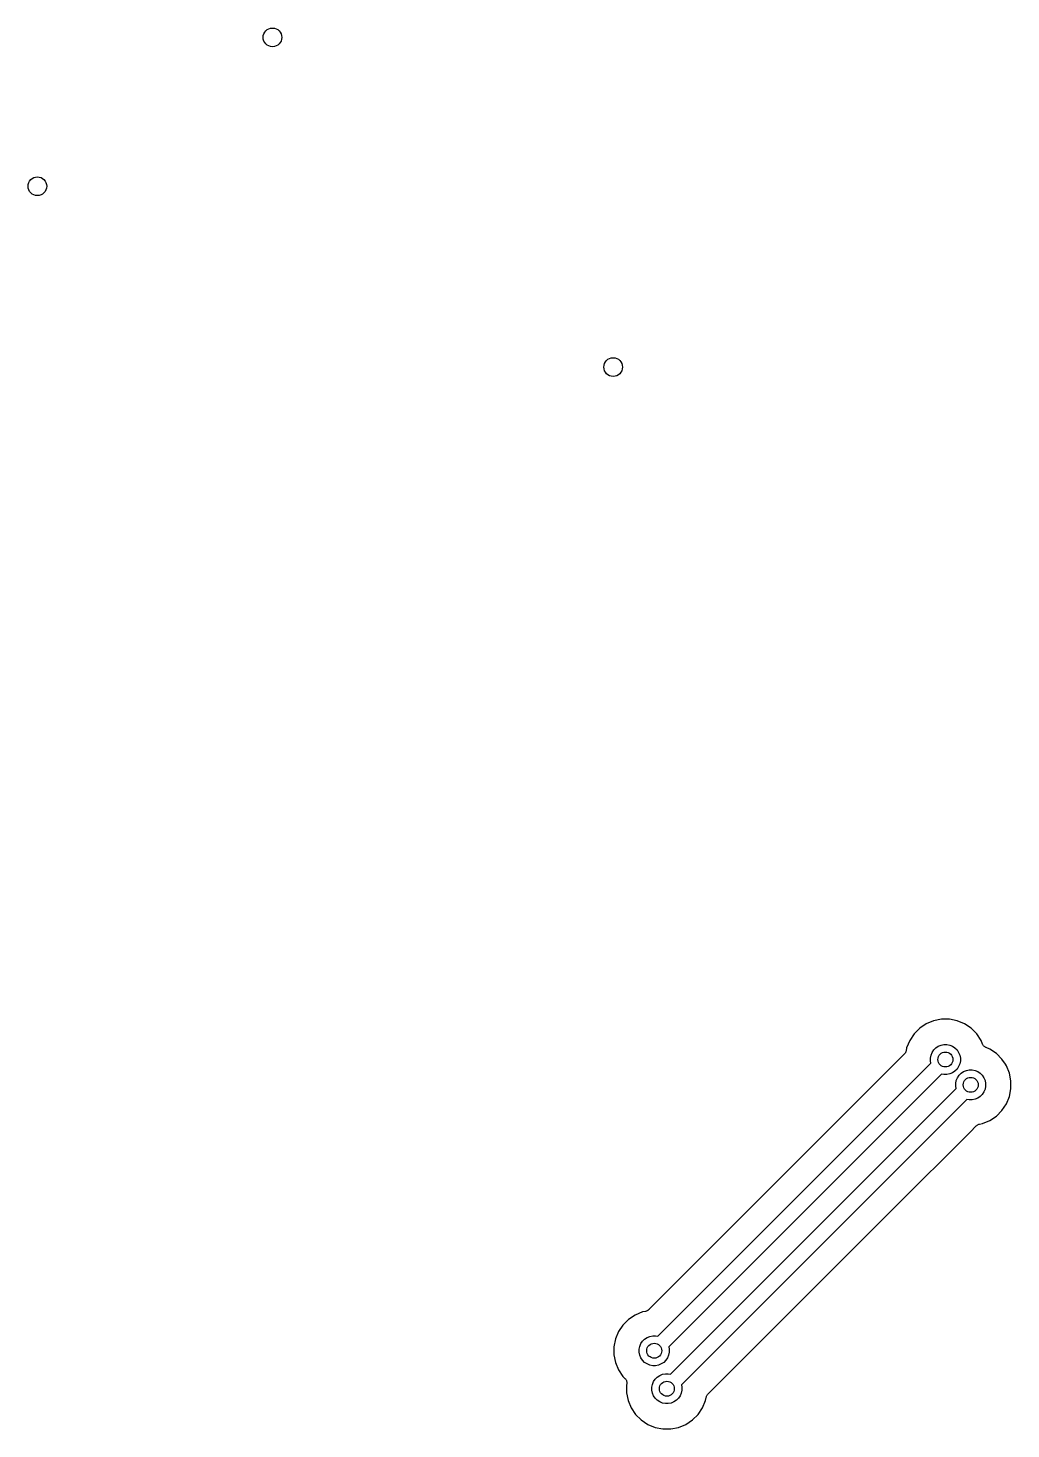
# Model space of a CAD drawing. Extents: x -66 to 211, y -177 to 13.
# Drawn here: x 36.08 to 55.8, y -45.06 to -16.95 of the extents above; entities that cross this region are included whole.
import ezdxf

# ---------------------------------------------------------------- set-up
doc = ezdxf.new("R2010")
doc.units = 0
doc.layers.add('BLACK', color=7, linetype='CONTINUOUS')

msp = doc.modelspace()

# ---------------------------------------------------------------- linework, layer by layer
at = {"layer": 'BLACK', "linetype": 'CONTINUOUS'}
for p, q in [((53.9654, -37.0203), (53.8528, -37.1328)), ((54.0977, -36.9318), (53.9654, -37.0203)), ((54.2448, -36.8709), (54.0977, -36.9318)), ((54.4009, -36.8399), (54.2448, -36.8709)), ((54.56, -36.8399), (54.4009, -36.8399)), ((54.7161, -36.8709), (54.56, -36.8399)), ((54.8632, -36.9318), (54.7161, -36.8709)), ((54.9955, -37.0203), (54.8632, -36.9318)), ((55.1081, -37.1328), (54.9955, -37.0203)), ((53.7644, -37.2651), (53.7035, -37.4122)), ((53.8528, -37.1328), (53.7644, -37.2651)), ((54.3384, -37.382), (54.393, -37.3594)), ((54.393, -37.3594), (54.4509, -37.3479)), ((54.4509, -37.3479), (54.51, -37.3479)), ((54.51, -37.3479), (54.568, -37.3594)), ((54.568, -37.3594), (54.6226, -37.382)), ((55.1965, -37.2651), (55.1081, -37.1328)), ((55.2275, -37.3401), (55.1965, -37.2651)), ((55.233, -37.3504), (55.2275, -37.3401)), ((55.2385, -37.3608), (55.233, -37.3504)), ((55.2389, -37.3614), (55.2385, -37.3608)), ((55.2392, -37.3619), (55.2389, -37.3614)), ((55.2466, -37.371), (55.2392, -37.3619)), ((55.254, -37.3802), (55.2466, -37.371)), ((53.6567, -37.5377), (48.5282, -42.6662)), ((53.6641, -37.5286), (53.6567, -37.5377)), ((53.6717, -37.5197), (53.6641, -37.5286)), ((53.672, -37.5191), (53.6717, -37.5197)), ((53.6725, -37.5185), (53.672, -37.5191)), ((53.678, -37.5082), (53.6725, -37.5185)), ((53.6836, -37.498), (53.678, -37.5082)), ((53.6838, -37.4973), (53.6836, -37.498)), ((53.6842, -37.4967), (53.6838, -37.4973)), ((53.6876, -37.4855), (53.6842, -37.4967)), ((53.6911, -37.4744), (53.6876, -37.4855)), ((53.6914, -37.473), (53.6911, -37.4744)), ((53.6915, -37.4726), (53.6914, -37.4729)), ((53.6914, -37.4729), (53.6914, -37.473)), ((53.6914, -37.473), (53.6914, -37.473)), ((53.7035, -37.4122), (53.6915, -37.4726)), ((54.1805, -37.6183), (54.192, -37.5604)), ((54.1805, -37.6774), (54.1805, -37.6183)), ((54.192, -37.5604), (54.2146, -37.5058)), ((54.2146, -37.5058), (54.2474, -37.4566)), ((54.2474, -37.4566), (54.2892, -37.4149)), ((54.2892, -37.4149), (54.3384, -37.382)), ((54.6226, -37.382), (54.6717, -37.4149)), ((54.6717, -37.4149), (54.7135, -37.4566)), ((54.7135, -37.4566), (54.7463, -37.5058)), ((54.7463, -37.5058), (54.7689, -37.5604)), ((54.7689, -37.5604), (54.7805, -37.6183)), ((54.7805, -37.6183), (54.7805, -37.6774)), ((55.2545, -37.3806), (55.254, -37.3802)), ((55.2549, -37.3811), (55.2545, -37.3806)), ((55.264, -37.3886), (55.2549, -37.3811)), ((55.2729, -37.3961), (55.264, -37.3886)), ((55.2735, -37.3965), (55.2729, -37.3961)), ((55.274, -37.3969), (55.2735, -37.3965)), ((55.2844, -37.4025), (55.274, -37.3969)), ((55.2946, -37.4081), (55.2844, -37.4025)), ((55.2958, -37.4086), (55.2946, -37.4081)), ((55.2959, -37.4086), (55.2958, -37.4086)), ((55.2963, -37.4088), (55.2959, -37.4086)), ((55.2959, -37.4086), (55.2959, -37.4086)), ((55.3712, -37.4398), (55.2963, -37.4088)), ((55.5035, -37.5283), (55.3712, -37.4398)), ((55.6161, -37.6408), (55.5035, -37.5283)), ((55.6841, -37.7426), (55.6161, -37.6408)), ((48.7138, -43.199), (54.1896, -37.7232)), ((54.4051, -37.9388), (48.9293, -43.4145)), ((54.1896, -37.7232), (54.1805, -37.6774)), ((54.4509, -37.9479), (54.4051, -37.9388)), ((54.568, -37.9364), (54.51, -37.9479)), ((54.6226, -37.9137), (54.568, -37.9364)), ((54.6717, -37.8809), (54.6226, -37.9137)), ((54.7135, -37.8391), (54.6717, -37.8809)), ((54.7463, -37.79), (54.7135, -37.8391)), ((54.7689, -37.7354), (54.7463, -37.79)), ((54.7554, -37.9646), (54.7972, -37.9229)), ((54.7805, -37.6774), (54.7689, -37.7354)), ((54.7972, -37.9229), (54.8464, -37.89)), ((54.8464, -37.89), (54.901, -37.8674)), ((54.901, -37.8674), (54.9589, -37.8559)), ((54.9589, -37.8559), (55.018, -37.8559)), ((55.018, -37.8559), (55.076, -37.8674)), ((55.076, -37.8674), (55.1306, -37.89)), ((55.1306, -37.89), (55.1797, -37.9229)), ((55.1797, -37.9229), (55.2215, -37.9646)), ((55.7045, -37.7732), (55.6841, -37.7426)), ((55.7654, -37.9202), (55.7045, -37.7732)), ((55.7965, -38.0763), (55.7654, -37.9202)), ((54.51, -37.9479), (54.4509, -37.9479)), ((54.6885, -38.1263), (54.7, -38.0684)), ((54.6885, -38.1854), (54.6885, -38.1263)), ((54.6976, -38.2312), (54.6885, -38.1854)), ((54.7, -38.0684), (54.7226, -38.0138)), ((54.7226, -38.0138), (54.7554, -37.9646)), ((55.2215, -37.9646), (55.2543, -38.0138)), ((55.2543, -38.0138), (55.2769, -38.0684)), ((55.2769, -38.0684), (55.2885, -38.1263)), ((55.2885, -38.1854), (55.2769, -38.2434)), ((55.2885, -38.1263), (55.2885, -38.1854)), ((55.7965, -38.2355), (55.7965, -38.0763)), ((48.9678, -43.961), (54.6976, -38.2312)), ((54.9131, -38.4468), (49.1833, -44.1765)), ((54.9589, -38.4559), (54.9131, -38.4468)), ((55.018, -38.4559), (54.9589, -38.4559)), ((55.076, -38.4444), (55.018, -38.4559)), ((55.1306, -38.4217), (55.076, -38.4444)), ((55.1797, -38.3889), (55.1306, -38.4217)), ((55.2215, -38.3471), (55.1797, -38.3889)), ((55.2543, -38.298), (55.2215, -38.3471)), ((55.2769, -38.2434), (55.2543, -38.298)), ((55.7045, -38.5386), (55.7654, -38.3916)), ((55.7654, -38.3916), (55.7965, -38.2355)), ((55.3712, -38.8719), (55.5035, -38.7835)), ((55.5035, -38.7835), (55.6161, -38.671)), ((55.6161, -38.671), (55.7045, -38.5386)), ((54.9748, -39.1035), (55.0987, -38.9796)), ((55.0987, -38.9796), (55.0989, -38.9794)), ((55.0989, -38.9794), (55.0999, -38.9784)), ((55.0989, -38.9794), (55.0989, -38.9794)), ((55.0989, -38.9794), (55.0989, -38.9794)), ((55.0999, -38.9784), (55.1091, -38.971)), ((55.1091, -38.971), (55.1181, -38.9637)), ((55.1181, -38.9637), (55.1187, -38.9634)), ((55.1187, -38.9634), (55.1193, -38.9629)), ((55.1193, -38.9629), (55.1297, -38.9575)), ((55.1297, -38.9575), (55.14, -38.952)), ((55.14, -38.952), (55.1407, -38.9518)), ((55.1407, -38.9518), (55.1413, -38.9515)), ((55.1413, -38.9515), (55.1525, -38.9482)), ((55.1525, -38.9482), (55.1637, -38.9449)), ((55.1637, -38.9449), (55.2241, -38.9328)), ((55.2241, -38.9328), (55.3712, -38.8719)), ((53.446, -40.6323), (54.9748, -39.1035)), ((54.9748, -39.1035), (54.9748, -39.1035)), ((49.7162, -44.3621), (53.446, -40.6323)), ((48.4028, -42.7129), (48.2557, -42.7738)), ((48.4632, -42.7009), (48.4028, -42.7129)), ((48.4744, -42.6975), (48.4632, -42.7009)), ((48.4856, -42.6943), (48.4744, -42.6975)), ((48.4862, -42.6939), (48.4856, -42.6943)), ((48.4869, -42.6937), (48.4862, -42.6939)), ((48.4972, -42.6882), (48.4869, -42.6937)), ((48.5076, -42.6829), (48.4972, -42.6882)), ((48.5082, -42.6824), (48.5076, -42.6829)), ((48.5088, -42.6821), (48.5082, -42.6824)), ((48.5178, -42.6747), (48.5088, -42.6821)), ((48.527, -42.6674), (48.5178, -42.6747)), ((48.528, -42.6664), (48.527, -42.6674)), ((48.5282, -42.6662), (48.528, -42.6664)), ((48.528, -42.6664), (48.528, -42.6664)), ((48.528, -42.6664), (48.528, -42.6664)), ((48.0108, -42.9748), (47.9224, -43.1071)), ((48.1234, -42.8623), (48.0108, -42.9748)), ((48.2557, -42.7738), (48.1234, -42.8623)), ((47.8615, -43.2542), (47.8305, -43.4103)), ((47.9224, -43.1071), (47.8615, -43.2542)), ((48.4054, -43.2986), (48.4472, -43.2569)), ((48.4472, -43.2569), (48.4964, -43.224)), ((48.4964, -43.224), (48.551, -43.2014)), ((48.551, -43.2014), (48.6089, -43.1899)), ((48.6089, -43.1899), (48.668, -43.1899)), ((48.668, -43.1899), (48.7138, -43.199)), ((47.8305, -43.4103), (47.8305, -43.5695)), ((48.3385, -43.4603), (48.35, -43.4024)), ((48.3385, -43.5194), (48.3385, -43.4603)), ((48.35, -43.5774), (48.3385, -43.5194)), ((48.35, -43.4024), (48.3726, -43.3478)), ((48.3726, -43.3478), (48.4054, -43.2986)), ((48.9385, -43.5194), (48.9269, -43.5774)), ((48.9293, -43.4145), (48.9385, -43.4603)), ((48.9385, -43.4603), (48.9385, -43.5194)), ((47.8305, -43.5695), (47.8615, -43.7256)), ((47.8615, -43.7256), (47.9224, -43.8726)), ((48.3726, -43.632), (48.35, -43.5774)), ((48.4054, -43.6811), (48.3726, -43.632)), ((48.4472, -43.7229), (48.4054, -43.6811)), ((48.4964, -43.7557), (48.4472, -43.7229)), ((48.551, -43.7784), (48.4964, -43.7557)), ((48.6089, -43.7899), (48.551, -43.7784)), ((48.668, -43.7899), (48.6089, -43.7899)), ((48.726, -43.7784), (48.668, -43.7899)), ((48.7806, -43.7557), (48.726, -43.7784)), ((48.8297, -43.7229), (48.7806, -43.7557)), ((48.8715, -43.6811), (48.8297, -43.7229)), ((48.9043, -43.632), (48.8715, -43.6811)), ((48.9269, -43.5774), (48.9043, -43.632)), ((47.9224, -43.8726), (48.0108, -44.0049)), ((48.0108, -44.0049), (48.052, -44.0461)), ((48.052, -44.0461), (48.0524, -44.0465)), ((48.0524, -44.0465), (48.0524, -44.0465)), ((48.0524, -44.0465), (48.0524, -44.0465)), ((48.0524, -44.0465), (48.0533, -44.0474)), ((48.0533, -44.0474), (48.0606, -44.0566)), ((48.0606, -44.0566), (48.0681, -44.0657)), ((48.0681, -44.0657), (48.0683, -44.0663)), ((48.0683, -44.0663), (48.0687, -44.0667)), ((48.0687, -44.0667), (48.0741, -44.0772)), ((48.0741, -44.0772), (48.0797, -44.0876)), ((48.0797, -44.0876), (48.0798, -44.0882)), ((48.0798, -44.0882), (48.0801, -44.0888)), ((48.0801, -44.0888), (48.0834, -44.1)), ((48.0834, -44.1), (48.0868, -44.1114)), ((48.0868, -44.1114), (48.0869, -44.112)), ((48.0869, -44.112), (48.087, -44.1126)), ((48.087, -44.1126), (48.0881, -44.1243)), ((48.0881, -44.1243), (48.0892, -44.136)), ((48.604, -44.1644), (48.6266, -44.1098)), ((48.6266, -44.1098), (48.6594, -44.0606)), ((48.6594, -44.0606), (48.7012, -44.0189)), ((48.7012, -44.0189), (48.7504, -43.986)), ((48.7504, -43.986), (48.805, -43.9634)), ((48.805, -43.9634), (48.8629, -43.9519)), ((48.8629, -43.9519), (48.922, -43.9519)), ((48.922, -43.9519), (48.9678, -43.961)), ((48.0868, -44.1607), (48.0845, -44.1723)), ((48.0845, -44.1723), (48.0845, -44.3315)), ((48.0845, -44.3315), (48.1155, -44.4876)), ((48.0879, -44.149), (48.0868, -44.1607)), ((48.0892, -44.1372), (48.0879, -44.149)), ((48.0892, -44.136), (48.0891, -44.1366)), ((48.0891, -44.1366), (48.0892, -44.1372)), ((48.5925, -44.2223), (48.604, -44.1644)), ((48.5925, -44.2814), (48.5925, -44.2223)), ((48.604, -44.3394), (48.5925, -44.2814)), ((48.6266, -44.394), (48.604, -44.3394)), ((48.6594, -44.4431), (48.6266, -44.394)), ((49.1583, -44.394), (49.1255, -44.4431)), ((49.1809, -44.3394), (49.1583, -44.394)), ((49.1925, -44.2814), (49.1809, -44.3394)), ((49.1833, -44.1765), (49.1925, -44.2223)), ((49.1925, -44.2223), (49.1925, -44.2814)), ((49.6853, -44.4142), (49.6887, -44.4031)), ((49.6887, -44.4031), (49.6891, -44.4025)), ((49.6891, -44.4025), (49.6893, -44.4018)), ((49.6893, -44.4018), (49.695, -44.3915)), ((49.695, -44.3915), (49.7005, -44.3813)), ((49.7005, -44.3813), (49.7009, -44.3807)), ((49.7009, -44.3807), (49.7013, -44.3801)), ((49.7013, -44.3801), (49.7088, -44.3711)), ((49.7088, -44.3711), (49.7162, -44.3621)), ((48.1155, -44.4876), (48.1764, -44.6346)), ((48.1764, -44.6346), (48.2648, -44.7669)), ((48.7012, -44.4849), (48.6594, -44.4431)), ((48.7504, -44.5177), (48.7012, -44.4849)), ((48.805, -44.5404), (48.7504, -44.5177)), ((48.8629, -44.5519), (48.805, -44.5404)), ((48.922, -44.5519), (48.8629, -44.5519)), ((48.98, -44.5404), (48.922, -44.5519)), ((49.0346, -44.5177), (48.98, -44.5404)), ((49.0837, -44.4849), (49.0346, -44.5177)), ((49.1255, -44.4431), (49.0837, -44.4849)), ((49.5201, -44.767), (49.6085, -44.6346)), ((49.6085, -44.6346), (49.6694, -44.4876)), ((49.6694, -44.4876), (49.6814, -44.4271)), ((49.6814, -44.4271), (49.6815, -44.4268)), ((49.6815, -44.4268), (49.6818, -44.4254)), ((49.6815, -44.4268), (49.6815, -44.4268)), ((49.6815, -44.4268), (49.6815, -44.4268)), ((49.6818, -44.4254), (49.6853, -44.4142)), ((48.2648, -44.7669), (48.3774, -44.8795)), ((48.3774, -44.8795), (48.5097, -44.9679)), ((49.2752, -44.9679), (49.4075, -44.8795)), ((49.4075, -44.8795), (49.5201, -44.767)), ((48.5097, -44.9679), (48.6568, -45.0288)), ((48.6568, -45.0288), (48.8129, -45.0599)), ((48.8129, -45.0599), (48.972, -45.0599)), ((48.972, -45.0599), (49.1281, -45.0288)), ((49.1281, -45.0288), (49.2752, -44.9679))]:
    msp.add_line(p, q, dxfattribs=at)
at = {"layer": 'BLACK'}
for centre, radius in [((40.9804, -17.1425), 0.1875), ((36.2636, -20.1295), 0.1875), ((47.8155, -23.7566), 0.1875), ((54.4805, -37.6479), 0.15), ((54.9885, -38.1559), 0.15), ((48.6385, -43.4899), 0.15), ((48.8925, -44.2519), 0.15)]:
    msp.add_circle(centre, radius, dxfattribs=at)

doc.saveas('drawing.dxf')
